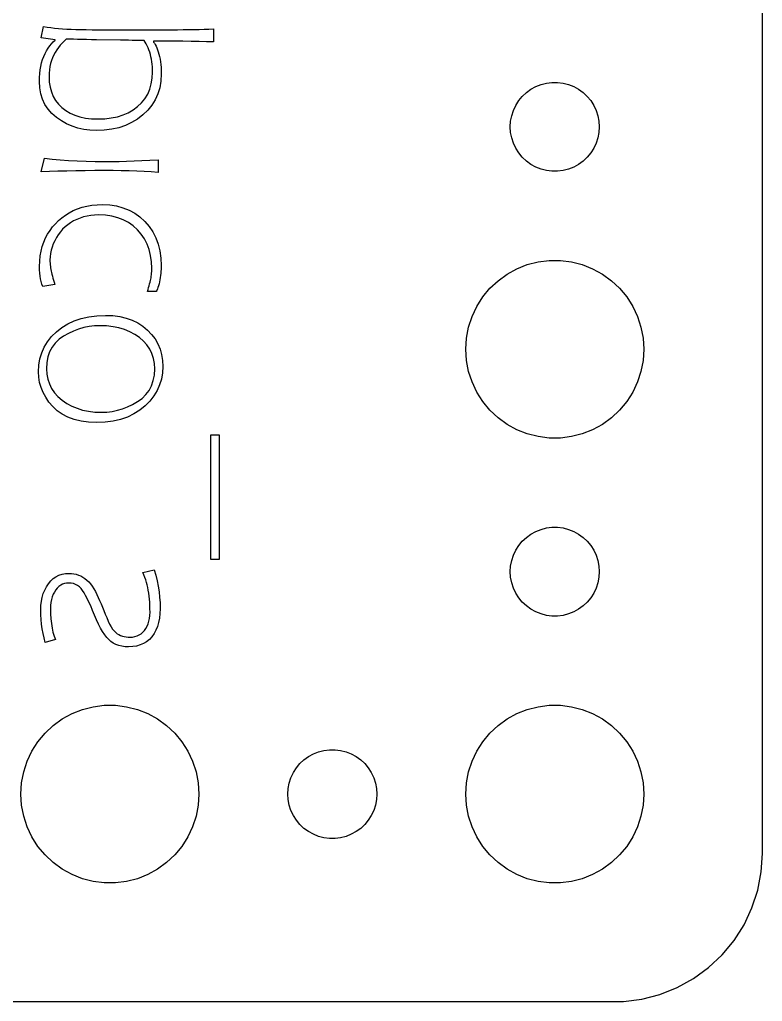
# Model space of a CAD drawing. Header units: metres. Extents: x -22 to 22, y 47 to 205.
# Drawn here: x -3.04 to 22, y 47.01 to 80.11 of the extents above; entities that cross this region are included whole.
import ezdxf

# ---------------------------------------------------------------- set-up
doc = ezdxf.new("R2010")
doc.units = ezdxf.units.M

msp = doc.modelspace()

# ---------------------------------------------------------------- linework, layer by layer
for p, q in [((22, 52), (22, 116)), ((-2.32138, 79.4976), (-2.23593, 79.88)), ((-2.23593, 79.88), (-2.11835, 79.8612)), ((-2.11835, 79.8612), (-1.99577, 79.8445)), ((-1.99577, 79.8445), (-1.86823, 79.8297)), ((-1.86823, 79.8297), (-1.7357, 79.8169)), ((-1.7357, 79.8169), (-1.59819, 79.8061)), ((-1.59819, 79.8061), (-1.45569, 79.7973)), ((-1.45569, 79.7973), (-1.30821, 79.7905)), ((-1.30821, 79.7905), (-1.15154, 79.7851)), ((-1.15154, 79.7851), (-0.981415, 79.7805)), ((-0.981415, 79.7805), (-0.797821, 79.7768)), ((2.66011, 79.7782), (2.83847, 79.7815)), ((2.83847, 79.7815), (3.01051, 79.7855)), ((3.01051, 79.7855), (3.17624, 79.7904)), ((3.17624, 79.7904), (3.33566, 79.7962)), ((3.33566, 79.7962), (3.48877, 79.8027)), ((3.48877, 79.8027), (3.48877, 79.3633)), ((-1.84534, 79.4365), (-2.32138, 79.4976)), ((-1.47099, 79.4528), (-1.54337, 79.3892)), ((-1.35251, 79.4524), (-1.47099, 79.4528)), ((-1.2249, 79.4511), (-1.35251, 79.4524)), ((-1.08813, 79.4491), (-1.2249, 79.4511)), ((-0.797821, 79.7768), (-0.600784, 79.7739)), ((-0.600784, 79.7739), (-0.390289, 79.7718)), ((-0.390289, 79.7718), (-0.166336, 79.7706)), ((-0.166336, 79.7706), (0.071045, 79.7701)), ((0.071045, 79.7701), (0.82782, 79.7701)), ((0.82782, 79.7701), (1.04787, 79.7702)), ((1.04787, 79.7702), (1.26393, 79.7705)), ((1.26393, 79.7705), (1.476, 79.7709)), ((1.476, 79.7709), (1.68408, 79.7715)), ((1.68408, 79.7715), (1.8882, 79.7722)), ((1.8882, 79.7722), (2.08832, 79.7731)), ((2.08832, 79.7731), (2.28445, 79.7742)), ((2.28445, 79.7742), (2.47543, 79.7758)), ((2.47543, 79.7758), (2.66011, 79.7782)), ((-2.13512, 79.0636), (-2.0838, 79.1492)), ((-2.0838, 79.1492), (-2.02916, 79.2277)), ((-2.02916, 79.2277), (-1.97121, 79.299)), ((-1.97121, 79.299), (-1.90993, 79.3632)), ((-1.90993, 79.3632), (-1.84534, 79.4202)), ((-1.84534, 79.4202), (-1.84534, 79.4365)), ((-1.73604, 79.1738), (-1.79211, 79.0939)), ((-1.67589, 79.2497), (-1.73604, 79.1738)), ((-1.61166, 79.3214), (-1.67589, 79.2497)), ((-1.54337, 79.3892), (-1.61166, 79.3214)), ((-0.942245, 79.4462), (-1.08813, 79.4491)), ((-0.787216, 79.4424), (-0.942245, 79.4462)), ((-0.623047, 79.4379), (-0.787216, 79.4424)), ((-0.449738, 79.4325), (-0.623047, 79.4379)), ((0.355865, 79.4202), (-0.449738, 79.4325)), ((0.495682, 79.4181), (0.355865, 79.4202)), ((0.626877, 79.4163), (0.495682, 79.4181)), ((0.749435, 79.4148), (0.626877, 79.4163)), ((0.863358, 79.4136), (0.749435, 79.4148)), ((0.968643, 79.4128), (0.863358, 79.4136)), ((1.06531, 79.4123), (0.968643, 79.4128)), ((1.15332, 79.4121), (1.06531, 79.4123)), ((1.19153, 79.3557), (1.15332, 79.4121)), ((1.22708, 79.2957), (1.19153, 79.3557)), ((1.25996, 79.2321), (1.22708, 79.2957)), ((1.29019, 79.165), (1.25996, 79.2321)), ((1.31776, 79.0943), (1.29019, 79.165)), ((1.81975, 79.3872), (1.47067, 79.3877)), ((1.47067, 79.3877), (1.47067, 79.3551)), ((1.47067, 79.3551), (1.50031, 79.3171)), ((1.50031, 79.3171), (1.52879, 79.2726)), ((1.52879, 79.2726), (1.55611, 79.2217)), ((1.55611, 79.2217), (1.58226, 79.1645)), ((1.58226, 79.1645), (1.60724, 79.1008)), ((2.14857, 79.3857), (1.81975, 79.3872)), ((2.45712, 79.3832), (2.14857, 79.3857)), ((2.74542, 79.3797), (2.45712, 79.3832)), ((3.01347, 79.3752), (2.74542, 79.3797)), ((3.26125, 79.3698), (3.01347, 79.3752)), ((3.48877, 79.3633), (3.26125, 79.3698)), ((-2.26772, 78.7651), (-2.22778, 78.871)), ((-2.22778, 78.871), (-2.18311, 78.9709)), ((-2.18311, 78.9709), (-2.13512, 79.0636)), ((-1.93472, 78.8298), (-1.97081, 78.7339)), ((-1.89207, 78.9219), (-1.93472, 78.8298)), ((-1.84413, 79.0099), (-1.89207, 78.9219)), ((-1.79211, 79.0939), (-1.84413, 79.0099)), ((1.34268, 79.02), (1.31776, 79.0943)), ((1.36494, 78.9421), (1.34268, 79.02)), ((1.38437, 78.8617), (1.36494, 78.9421)), ((1.4008, 78.7797), (1.38437, 78.8617)), ((1.60724, 79.1008), (1.63107, 79.0308)), ((1.63107, 79.0308), (1.65373, 78.9544)), ((1.65373, 78.9544), (1.67424, 78.8724)), ((1.67424, 78.8724), (1.6916, 78.7857)), ((-2.35066, 78.4186), (-2.32916, 78.5389)), ((-2.32916, 78.5389), (-2.30151, 78.6544)), ((-2.30151, 78.6544), (-2.26772, 78.7651)), ((-2.0233, 78.5302), (-2.03969, 78.4226)), ((-2.00034, 78.634), (-2.0233, 78.5302)), ((-1.97081, 78.7339), (-2.00034, 78.634)), ((1.41425, 78.6962), (1.4008, 78.7797)), ((1.4247, 78.611), (1.41425, 78.6962)), ((1.43217, 78.5243), (1.4247, 78.611)), ((1.43666, 78.436), (1.43217, 78.5243)), ((1.6916, 78.7857), (1.70581, 78.6942)), ((1.70581, 78.6942), (1.71686, 78.598)), ((1.71686, 78.598), (1.72475, 78.4971)), ((1.72475, 78.4971), (1.72949, 78.3914)), ((-2.37831, 78.0287), (-2.37524, 78.1635)), ((-2.37524, 78.1635), (-2.36603, 78.2934)), ((-2.36603, 78.2934), (-2.35066, 78.4186)), ((-2.04953, 78.311), (-2.05281, 78.1956)), ((-2.05281, 78.1956), (-2.04398, 78.0107)), ((-2.03969, 78.4226), (-2.04953, 78.311)), ((1.39713, 77.9454), (1.42789, 78.139)), ((1.42789, 78.139), (1.43814, 78.3461)), ((1.43814, 78.3461), (1.43666, 78.436)), ((1.73106, 78.281), (1.71844, 78.0436)), ((1.72949, 78.3914), (1.73106, 78.281)), ((-2.36656, 77.8146), (-2.37831, 78.0287)), ((-2.33131, 77.614), (-2.36656, 77.8146)), ((-2.04398, 78.0107), (-2.01744, 77.8375)), ((-2.01744, 77.8375), (-1.97322, 77.6759)), ((1.34586, 77.7653), (1.39713, 77.9454)), ((1.68059, 77.8195), (1.61748, 77.6088)), ((1.71844, 78.0436), (1.68059, 77.8195)), ((14.1963, 77.7665), (14.3613, 77.8573)), ((14.3613, 77.8573), (14.5365, 77.9266)), ((14.5365, 77.9266), (14.7189, 77.9734)), ((14.7189, 77.9734), (14.9058, 77.9971)), ((14.9058, 77.9971), (15.0942, 77.9971)), ((15.0942, 77.9971), (15.2811, 77.9734)), ((15.2811, 77.9734), (15.4635, 77.9266)), ((15.4635, 77.9266), (15.6387, 77.8573)), ((15.6387, 77.8573), (15.8037, 77.7665)), ((-2.27257, 77.427), (-2.33131, 77.614)), ((-1.97322, 77.6759), (-1.91133, 77.5259)), ((-1.91133, 77.5259), (-1.83174, 77.3876)), ((1.18176, 77.4458), (1.27406, 77.5988)), ((1.27406, 77.5988), (1.34586, 77.7653)), ((1.61748, 77.6088), (1.52913, 77.4115)), ((13.7865, 77.3817), (13.9065, 77.5268)), ((13.9065, 77.5268), (14.0439, 77.6558)), ((14.0439, 77.6558), (14.1963, 77.7665)), ((15.8037, 77.7665), (15.9561, 77.6558)), ((15.9561, 77.6558), (16.0934, 77.5268)), ((16.0934, 77.5268), (16.2135, 77.3817)), ((-2.19031, 77.2535), (-2.27257, 77.427)), ((-2.08456, 77.0936), (-2.19031, 77.2535)), ((-1.83174, 77.3876), (-1.73447, 77.2609)), ((-1.73447, 77.2609), (-1.61949, 77.1458)), ((-1.61949, 77.1458), (-1.48859, 77.0443)), ((0.785233, 77.0698), (0.935654, 77.1804)), ((0.935654, 77.1804), (1.06897, 77.3063)), ((1.06897, 77.3063), (1.18176, 77.4458)), ((1.41554, 77.2275), (1.27672, 77.0569)), ((1.52913, 77.4115), (1.41554, 77.2275)), ((13.6053, 77.0522), (13.6855, 77.2226)), ((13.6855, 77.2226), (13.7865, 77.3817)), ((16.2135, 77.3817), (16.3145, 77.2226)), ((16.3145, 77.2226), (16.3947, 77.0522)), ((-1.95531, 76.9471), (-2.08456, 77.0936)), ((-1.80255, 76.8142), (-1.95531, 76.9471)), ((-1.63405, 76.6971), (-1.80255, 76.8142)), ((-1.48859, 77.0443), (-1.34349, 76.9585)), ((-1.34349, 76.9585), (-1.18419, 76.8882)), ((-1.18419, 76.8882), (-1.01068, 76.8336)), ((-1.01068, 76.8336), (-0.822983, 76.7946)), ((0.046539, 76.7974), (0.25177, 76.84)), ((0.25177, 76.84), (0.443283, 76.8996)), ((0.443283, 76.8996), (0.621109, 76.9762)), ((0.621109, 76.9762), (0.785233, 77.0698)), ((1.11264, 76.8997), (0.929214, 76.7599)), ((1.27672, 77.0569), (1.11264, 76.8997)), ((13.5118, 76.688), (13.5471, 76.873)), ((13.5471, 76.873), (13.6053, 77.0522)), ((16.3947, 77.0522), (16.4529, 76.873)), ((16.4529, 76.873), (16.4882, 76.688)), ((-1.45747, 76.598), (-1.63405, 76.6971)), ((-1.27286, 76.5169), (-1.45747, 76.598)), ((-1.08017, 76.4539), (-1.27286, 76.5169)), ((-0.822983, 76.7946), (-0.621078, 76.7712)), ((-0.621078, 76.7712), (-0.404984, 76.7634)), ((-0.404984, 76.7634), (-0.172363, 76.7719)), ((-0.172363, 76.7719), (0.046539, 76.7974)), ((0.522003, 76.5448), (0.298218, 76.4695)), ((0.73233, 76.6416), (0.522003, 76.5448)), ((0.929214, 76.7599), (0.73233, 76.6416)), ((13.5, 76.5), (13.5118, 76.688)), ((13.5118, 76.312), (13.5, 76.5)), ((16.4882, 76.688), (16.5, 76.5)), ((16.5, 76.5), (16.4882, 76.312)), ((-0.87944, 76.4088), (-1.08017, 76.4539)), ((-0.670654, 76.3818), (-0.87944, 76.4088)), ((-0.453812, 76.3728), (-0.670654, 76.3818)), ((-0.189682, 76.3835), (-0.453812, 76.3728)), ((0.060989, 76.4158), (-0.189682, 76.3835)), ((0.298218, 76.4695), (0.060989, 76.4158)), ((13.5471, 76.127), (13.5118, 76.312)), ((16.4882, 76.312), (16.4529, 76.127)), ((13.6053, 75.9478), (13.5471, 76.127)), ((13.6855, 75.7774), (13.6053, 75.9478)), ((16.3947, 75.9478), (16.3145, 75.7774)), ((16.4529, 76.127), (16.3947, 75.9478)), ((13.7865, 75.6183), (13.6855, 75.7774)), ((13.9065, 75.4732), (13.7865, 75.6183)), ((16.2135, 75.6183), (16.0934, 75.4732)), ((16.3145, 75.7774), (16.2135, 75.6183)), ((-2.31322, 74.9789), (-2.20335, 75.4386)), ((-2.20335, 75.4386), (-1.94463, 75.4095)), ((-1.94463, 75.4095), (-1.67525, 75.3848)), ((-1.67525, 75.3848), (-1.39526, 75.3646)), ((-1.39526, 75.3646), (-1.10464, 75.349)), ((-1.10464, 75.349), (-0.803391, 75.3377)), ((-0.803391, 75.3377), (-0.491501, 75.331)), ((-0.491501, 75.331), (-0.168991, 75.3288)), ((-0.168991, 75.3288), (0.066971, 75.33)), ((0.066971, 75.33), (0.309921, 75.3338)), ((0.309921, 75.3338), (0.55986, 75.34)), ((0.55986, 75.34), (0.816772, 75.3487)), ((0.816772, 75.3487), (1.08066, 75.3599)), ((1.08066, 75.3599), (1.35153, 75.3736)), ((1.35153, 75.3736), (1.62936, 75.3898)), ((1.62936, 75.3898), (1.62936, 74.9626)), ((14.0439, 75.3442), (13.9065, 75.4732)), ((14.1963, 75.2335), (14.0439, 75.3442)), ((14.3613, 75.1428), (14.1963, 75.2335)), ((15.8037, 75.2335), (15.6387, 75.1428)), ((15.9561, 75.3442), (15.8037, 75.2335)), ((16.0934, 75.4732), (15.9561, 75.3442)), ((-2.03729, 74.9907), (-2.31322, 74.9789)), ((-1.75124, 75.0008), (-2.03729, 74.9907)), ((-1.45505, 75.009), (-1.75124, 75.0008)), ((-1.14874, 75.0154), (-1.45505, 75.009)), ((-0.832291, 75.02), (-1.14874, 75.0154)), ((-0.505707, 75.0227), (-0.832291, 75.02)), ((-0.168991, 75.0236), (-0.505707, 75.0227)), ((0.110809, 75.0224), (-0.168991, 75.0236)), ((0.382996, 75.0186), (0.110809, 75.0224)), ((0.647552, 75.0124), (0.382996, 75.0186)), ((0.904465, 75.0037), (0.647552, 75.0124)), ((1.15373, 74.9925), (0.904465, 75.0037)), ((1.39537, 74.9788), (1.15373, 74.9925)), ((1.62936, 74.9626), (1.39537, 74.9788)), ((14.5365, 75.0734), (14.3613, 75.1428)), ((14.7189, 75.0266), (14.5365, 75.0734)), ((14.9058, 75.003), (14.7189, 75.0266)), ((15.0942, 75.003), (14.9058, 75.003)), ((15.2811, 75.0266), (15.0942, 75.003)), ((15.4635, 75.0734), (15.2811, 75.0266)), ((15.6387, 75.1428), (15.4635, 75.0734)), ((-0.937836, 73.7873), (-0.77742, 73.8266)), ((-0.77742, 73.8266), (-0.608688, 73.8546)), ((-0.608688, 73.8546), (-0.431671, 73.8714)), ((-0.431671, 73.8714), (-0.246338, 73.877)), ((-0.246338, 73.877), (-0.004044, 73.8654)), ((-0.004044, 73.8654), (0.225296, 73.8307)), ((0.225296, 73.8307), (0.441696, 73.7727)), ((-1.61658, 73.4315), (-1.4968, 73.5204)), ((-1.4968, 73.5204), (-1.36929, 73.6024)), ((-1.36929, 73.6024), (-1.23378, 73.6752)), ((-1.23378, 73.6752), (-1.08997, 73.7369)), ((-1.08997, 73.7369), (-0.937836, 73.7873)), ((-0.645447, 73.5106), (-0.770782, 73.4901)), ((-0.515366, 73.523), (-0.645447, 73.5106)), ((-0.380554, 73.5271), (-0.515366, 73.523)), ((-0.15155, 73.5169), (-0.380554, 73.5271)), ((0.063507, 73.4864), (-0.15155, 73.5169)), ((0.441696, 73.7727), (0.645142, 73.6917)), ((0.645142, 73.6917), (0.835632, 73.5874)), ((0.835632, 73.5874), (1.01317, 73.46)), ((-1.92958, 73.1228), (-1.83296, 73.2327)), ((-1.83296, 73.2327), (-1.72864, 73.3356)), ((-1.72864, 73.3356), (-1.61658, 73.4315)), ((-1.42081, 73.1974), (-1.5097, 73.1235)), ((-1.32584, 73.2648), (-1.42081, 73.1974)), ((-1.22482, 73.3257), (-1.32584, 73.2648)), ((-1.11841, 73.3791), (-1.22482, 73.3257)), ((-1.00726, 73.4243), (-1.11841, 73.3791)), ((-0.891388, 73.4613), (-1.00726, 73.4243)), ((-0.770782, 73.4901), (-0.891388, 73.4613)), ((0.264618, 73.4355), (0.063507, 73.4864)), ((0.451782, 73.3643), (0.264618, 73.4355)), ((0.625, 73.2728), (0.451782, 73.3643)), ((0.784271, 73.1609), (0.625, 73.2728)), ((0.929581, 73.0287), (0.784271, 73.1609)), ((1.01317, 73.46), (1.17775, 73.3094)), ((1.17775, 73.3094), (1.32454, 73.14)), ((-2.1714, 72.7509), (-2.09962, 72.8822)), ((-2.09962, 72.8822), (-2.01846, 73.006)), ((-2.01846, 73.006), (-1.92958, 73.1228)), ((-1.74002, 72.8623), (-1.80466, 72.7621)), ((-1.66931, 72.9559), (-1.74002, 72.8623)), ((-1.59253, 73.043), (-1.66931, 72.9559)), ((-1.5097, 73.1235), (-1.59253, 73.043)), ((1.05803, 72.8801), (0.929581, 73.0287)), ((1.16672, 72.7191), (1.05803, 72.8801)), ((1.32454, 73.14), (1.44876, 72.956)), ((1.44876, 72.956), (1.55038, 72.7575)), ((-2.28186, 72.4641), (-2.23216, 72.6115)), ((-2.23216, 72.6115), (-2.1714, 72.7509)), ((-1.91028, 72.5529), (-1.94989, 72.4465)), ((-1.86186, 72.6581), (-1.91028, 72.5529)), ((-1.80466, 72.7621), (-1.86186, 72.6581)), ((1.25565, 72.5458), (1.16672, 72.7191)), ((1.3248, 72.36), (1.25565, 72.5458)), ((1.55038, 72.7575), (1.62944, 72.5445)), ((1.62944, 72.5445), (1.6859, 72.3169)), ((-2.34813, 72.145), (-2.32051, 72.3086)), ((-2.32051, 72.3086), (-2.28186, 72.4641)), ((-2.0027, 72.2303), (-2.0159, 72.1205)), ((-1.9807, 72.339), (-2.0027, 72.2303)), ((-1.94989, 72.4465), (-1.9807, 72.339)), ((1.37421, 72.162), (1.3248, 72.36)), ((1.6859, 72.3169), (1.71977, 72.0748)), ((-2.37022, 71.7938), (-2.3647, 71.9734)), ((-2.3647, 71.9734), (-2.34813, 72.145)), ((-2.0159, 72.1205), (-2.02029, 72.0094)), ((-2.02029, 72.0094), (-2.01947, 71.955)), ((-2.01947, 71.955), (-2.01698, 71.901)), ((-2.01698, 71.901), (-2.01283, 71.8474)), ((-2.01283, 71.8474), (-2.00702, 71.7942)), ((1.40385, 71.9515), (1.37421, 72.162)), ((1.41373, 71.7287), (1.40385, 71.9515)), ((1.71977, 72.0748), (1.73106, 71.8182)), ((13.7227, 71.7145), (14.0729, 71.8532)), ((14.0729, 71.8532), (14.4379, 71.9469)), ((14.4379, 71.9469), (14.8116, 71.9941)), ((14.8116, 71.9941), (15.1884, 71.9941)), ((15.1884, 71.9941), (15.5621, 71.9469)), ((15.5621, 71.9469), (15.927, 71.8532)), ((15.927, 71.8532), (16.2773, 71.7145)), ((-2.36798, 71.6774), (-2.37022, 71.7938)), ((-2.36125, 71.5676), (-2.36798, 71.6774)), ((-2.35004, 71.4645), (-2.36125, 71.5676)), ((-2.00702, 71.7942), (-1.99954, 71.7414)), ((-1.99954, 71.7414), (-1.99042, 71.6891)), ((-1.99042, 71.6891), (-1.97961, 71.6371)), ((-1.97961, 71.6371), (-1.96709, 71.5836)), ((-1.96709, 71.5836), (-1.95271, 71.5265)), ((-1.95271, 71.5265), (-1.93652, 71.4659)), ((1.39609, 71.4621), (1.40244, 71.5135)), ((1.40244, 71.5135), (1.40738, 71.5658)), ((1.40738, 71.5658), (1.4109, 71.6191)), ((1.4109, 71.6191), (1.41302, 71.6734)), ((1.41302, 71.6734), (1.41373, 71.7287)), ((1.71645, 71.5598), (1.70824, 71.49)), ((1.72284, 71.6275), (1.71645, 71.5598)), ((1.72742, 71.6931), (1.72284, 71.6275)), ((1.73015, 71.7567), (1.72742, 71.6931)), ((1.73106, 71.8182), (1.73015, 71.7567)), ((13.0877, 71.3116), (13.3925, 71.533)), ((13.3925, 71.533), (13.7227, 71.7145)), ((16.2773, 71.7145), (16.6075, 71.533)), ((16.6075, 71.533), (16.9123, 71.3116)), ((-2.33435, 71.368), (-2.35004, 71.4645)), ((-2.31416, 71.2781), (-2.33435, 71.368)), ((-2.28951, 71.1949), (-2.31416, 71.2781)), ((-2.26036, 71.1184), (-2.28951, 71.1949)), ((-1.8535, 71.1875), (-2.26036, 71.1184)), ((-1.93652, 71.4659), (-1.9185, 71.4016)), ((-1.9185, 71.4016), (-1.89867, 71.3338)), ((-1.89867, 71.3338), (-1.877, 71.2625)), ((-1.877, 71.2625), (-1.8535, 71.1875)), ((1.32434, 71.142), (1.34091, 71.2018)), ((1.34091, 71.2018), (1.35558, 71.2585)), ((1.35558, 71.2585), (1.36832, 71.3121)), ((1.36832, 71.3121), (1.37917, 71.3625)), ((1.37917, 71.3625), (1.38834, 71.4118)), ((1.38834, 71.4118), (1.39609, 71.4621)), ((1.65741, 71.2044), (1.64047, 71.142)), ((1.67268, 71.2718), (1.65741, 71.2044)), ((1.68631, 71.3442), (1.67268, 71.2718)), ((1.69818, 71.4181), (1.68631, 71.3442)), ((1.70824, 71.49), (1.69818, 71.4181)), ((12.8131, 71.0536), (13.0877, 71.3116)), ((16.9123, 71.3116), (17.1869, 71.0536)), ((1.26318, 70.9434), (1.28548, 71.0128)), ((1.55611, 70.9434), (1.26318, 70.9434)), ((1.28548, 71.0128), (1.30586, 71.0789)), ((1.30586, 71.0789), (1.32434, 71.142)), ((1.57968, 70.9855), (1.55611, 70.9434)), ((1.60161, 71.0326), (1.57968, 70.9855)), ((1.62187, 71.0848), (1.60161, 71.0326)), ((1.64047, 71.142), (1.62187, 71.0848)), ((12.5729, 70.7634), (12.8131, 71.0536)), ((17.1869, 71.0536), (17.427, 70.7634)), ((12.3711, 70.4453), (12.5729, 70.7634)), ((17.427, 70.7634), (17.6289, 70.4453)), ((12.2107, 70.1044), (12.3711, 70.4453)), ((17.6289, 70.4453), (17.7893, 70.1044)), ((-1.62248, 69.7352), (-1.42236, 69.8595)), ((-1.42236, 69.8595), (-1.20432, 69.9611)), ((-1.20432, 69.9611), (-0.968323, 70.0401)), ((-0.968323, 70.0401), (-0.714401, 70.0966)), ((-0.714401, 70.0966), (-0.442535, 70.1305)), ((-0.442535, 70.1305), (-0.15274, 70.1418)), ((-0.15274, 70.1418), (0.097473, 70.1317)), ((0.097473, 70.1317), (0.332001, 70.1014)), ((0.332001, 70.1014), (0.550842, 70.051)), ((0.550842, 70.051), (0.753998, 69.9803)), ((0.753998, 69.9803), (0.941452, 69.8895)), ((0.941452, 69.8895), (1.11322, 69.7786)), ((12.0942, 69.7461), (12.2107, 70.1044)), ((17.7893, 70.1044), (17.9057, 69.7461)), ((-1.9655, 69.4253), (-1.80466, 69.5884)), ((-1.80466, 69.5884), (-1.62248, 69.7352)), ((-1.39647, 69.5347), (-1.5625, 69.4419)), ((-1.22739, 69.6133), (-1.39647, 69.5347)), ((-1.05521, 69.6776), (-1.22739, 69.6133)), ((-0.879974, 69.7276), (-1.05521, 69.6776)), ((-0.701645, 69.7633), (-0.879974, 69.7276)), ((-0.520264, 69.7847), (-0.701645, 69.7633)), ((-0.3358, 69.7918), (-0.520264, 69.7847)), ((-0.10936, 69.7837), (-0.3358, 69.7918)), ((0.104919, 69.7593), (-0.10936, 69.7837)), ((0.307114, 69.7186), (0.104919, 69.7593)), ((0.497177, 69.6617), (0.307114, 69.7186)), ((0.67511, 69.5884), (0.497177, 69.6617)), ((0.840927, 69.4989), (0.67511, 69.5884)), ((1.11322, 69.7786), (1.2693, 69.6474)), ((1.2693, 69.6474), (1.40694, 69.5012)), ((12.0237, 69.376), (12.0942, 69.7461)), ((17.9057, 69.7461), (17.9763, 69.376)), ((-2.21294, 69.0685), (-2.10159, 69.252)), ((-2.10159, 69.252), (-1.9655, 69.4253)), ((-1.8445, 69.2094), (-1.95026, 69.0688)), ((-1.71526, 69.3338), (-1.8445, 69.2094)), ((-1.5625, 69.4419), (-1.71526, 69.3338)), ((0.994629, 69.3931), (0.840927, 69.4989)), ((1.13171, 69.2739), (0.994629, 69.3931)), ((1.24771, 69.144), (1.13171, 69.2739)), ((1.40694, 69.5012), (1.52339, 69.3451)), ((1.52339, 69.3451), (1.61868, 69.1792)), ((12, 69), (12.0237, 69.376)), ((17.9763, 69.376), (18, 69)), ((-2.3614, 68.6713), (-2.29955, 68.875)), ((-2.29955, 68.875), (-2.21294, 69.0685)), ((-2.0325, 68.9118), (-2.09126, 68.7386)), ((-1.95026, 69.0688), (-2.0325, 68.9118)), ((1.34262, 69.0035), (1.24771, 69.144)), ((1.41644, 68.8524), (1.34262, 69.0035)), ((1.61868, 69.1792), (1.69278, 69.0034)), ((1.69278, 69.0034), (1.74571, 68.8176)), ((12.0237, 68.624), (12, 69)), ((18, 69), (17.9763, 68.624)), ((-2.39853, 68.4575), (-2.3614, 68.6713)), ((-2.12651, 68.5491), (-2.13826, 68.3434)), ((-2.09126, 68.7386), (-2.12651, 68.5491)), ((1.46916, 68.6906), (1.41644, 68.8524)), ((1.50081, 68.5182), (1.46916, 68.6906)), ((1.74571, 68.8176), (1.77748, 68.622)), ((1.77748, 68.622), (1.78807, 68.4166)), ((12.0942, 68.2539), (12.0237, 68.624)), ((17.9763, 68.624), (17.9057, 68.2539)), ((-2.4109, 68.2335), (-2.39853, 68.4575)), ((-2.40097, 68.0542), (-2.4109, 68.2335)), ((-2.13826, 68.3434), (-2.12746, 68.1613)), ((1.49956, 68.1304), (1.51135, 68.3352)), ((1.51135, 68.3352), (1.50081, 68.5182)), ((1.77577, 68.2001), (1.73891, 67.9926)), ((1.78807, 68.4166), (1.77577, 68.2001)), ((12.2107, 67.8956), (12.0942, 68.2539)), ((17.9057, 68.2539), (17.7893, 67.8956)), ((-2.3712, 67.8791), (-2.40097, 68.0542)), ((-2.32159, 67.7081), (-2.3712, 67.8791)), ((-2.12746, 68.1613), (-2.09508, 67.9893)), ((-2.09508, 67.9893), (-2.04111, 67.8275)), ((1.40523, 67.768), (1.46419, 67.9413)), ((1.46419, 67.9413), (1.49956, 68.1304)), ((1.73891, 67.9926), (1.67746, 67.7939)), ((12.3711, 67.5547), (12.2107, 67.8956)), ((17.7893, 67.8956), (17.6289, 67.5547)), ((-2.25212, 67.5413), (-2.32159, 67.7081)), ((-2.16281, 67.3787), (-2.25212, 67.5413)), ((-2.04111, 67.8275), (-1.96553, 67.6758)), ((-1.96553, 67.6758), (-1.86838, 67.5342)), ((-1.86838, 67.5342), (-1.74963, 67.4027)), ((1.21658, 67.4687), (1.32269, 67.6105)), ((1.32269, 67.6105), (1.40523, 67.768)), ((1.59145, 67.6042), (1.48085, 67.4233)), ((1.67746, 67.7939), (1.59145, 67.6042)), ((12.5729, 67.2366), (12.3711, 67.5547)), ((17.6289, 67.5547), (17.427, 67.2366)), ((-2.05367, 67.2202), (-2.16281, 67.3787)), ((-1.92465, 67.0658), (-2.05367, 67.2202)), ((-1.74963, 67.4027), (-1.6093, 67.2814)), ((-1.6093, 67.2814), (-1.45279, 67.1735)), ((0.767212, 67.1376), (0.933609, 67.2326)), ((0.933609, 67.2326), (1.08688, 67.3428)), ((1.08688, 67.3428), (1.21658, 67.4687)), ((1.34566, 67.2513), (1.18591, 67.0882)), ((1.48085, 67.4233), (1.34566, 67.2513)), ((12.8131, 66.9464), (12.5729, 67.2366)), ((17.427, 67.2366), (17.1869, 66.9464)), ((-1.77541, 66.9244), (-1.92465, 67.0658)), ((-1.60548, 66.8047), (-1.77541, 66.9244)), ((-1.45279, 67.1735), (-1.28548, 67.0821)), ((-1.28548, 67.0821), (-1.10738, 67.0074)), ((-1.10738, 67.0074), (-0.918472, 66.9492)), ((-0.918472, 66.9492), (-0.718781, 66.9077)), ((-0.718781, 66.9077), (-0.508301, 66.8828)), ((-0.508301, 66.8828), (-0.287018, 66.8745)), ((-0.287018, 66.8745), (-0.10466, 66.8818)), ((-0.10466, 66.8818), (0.075012, 66.9037)), ((0.075012, 66.9037), (0.25206, 66.9403)), ((0.25206, 66.9403), (0.426437, 66.9914)), ((0.426437, 66.9914), (0.598145, 67.0572)), ((0.598145, 67.0572), (0.767212, 67.1376)), ((1.00513, 66.9408), (0.806915, 66.8161)), ((1.18591, 67.0882), (1.00513, 66.9408)), ((13.0877, 66.6885), (12.8131, 66.9464)), ((17.1869, 66.9464), (16.9123, 66.6885)), ((-1.41487, 66.7068), (-1.60548, 66.8047)), ((-1.20358, 66.6307), (-1.41487, 66.7068)), ((-0.971619, 66.5763), (-1.20358, 66.6307)), ((-0.718979, 66.5436), (-0.971619, 66.5763)), ((-0.445663, 66.5328), (-0.718979, 66.5436)), ((-0.160278, 66.5441), (-0.445663, 66.5328)), ((0.107666, 66.5781), (-0.160278, 66.5441)), ((0.358185, 66.6348), (0.107666, 66.5781)), ((0.591263, 66.7141), (0.358185, 66.6348)), ((0.806915, 66.8161), (0.591263, 66.7141)), ((13.3925, 66.467), (13.0877, 66.6885)), ((16.9123, 66.6885), (16.6075, 66.467)), ((13.7227, 66.2855), (13.3925, 66.467)), ((14.0729, 66.1468), (13.7227, 66.2855)), ((16.2773, 66.2855), (15.927, 66.1468)), ((16.6075, 66.467), (16.2773, 66.2855)), ((3.40332, 61.9097), (3.40332, 66.1087)), ((3.40332, 66.1087), (3.68005, 66.1087)), ((3.68005, 66.1087), (3.68005, 61.9097)), ((14.4379, 66.0531), (14.0729, 66.1468)), ((14.8116, 66.0059), (14.4379, 66.0531)), ((15.1884, 66.0059), (14.8116, 66.0059)), ((15.5621, 66.0531), (15.1884, 66.0059)), ((15.927, 66.1468), (15.5621, 66.0531)), ((14.3613, 62.8573), (14.5365, 62.9266)), ((14.5365, 62.9266), (14.7189, 62.9734)), ((14.7189, 62.9734), (14.9058, 62.997)), ((14.9058, 62.997), (15.0942, 62.997)), ((15.0942, 62.997), (15.2811, 62.9734)), ((15.2811, 62.9734), (15.4635, 62.9266)), ((15.4635, 62.9266), (15.6387, 62.8573)), ((13.9065, 62.5268), (14.0439, 62.6558)), ((14.0439, 62.6558), (14.1963, 62.7665)), ((14.1963, 62.7665), (14.3613, 62.8573)), ((15.6387, 62.8573), (15.8037, 62.7665)), ((15.8037, 62.7665), (15.9561, 62.6558)), ((15.9561, 62.6558), (16.0934, 62.5268)), ((13.6855, 62.2226), (13.7865, 62.3817)), ((13.7865, 62.3817), (13.9065, 62.5268)), ((16.0934, 62.5268), (16.2135, 62.3817)), ((16.2135, 62.3817), (16.3145, 62.2226)), ((3.68005, 61.9097), (3.40332, 61.9097)), ((13.5471, 61.873), (13.6053, 62.0522)), ((13.6053, 62.0522), (13.6855, 62.2226)), ((16.3145, 62.2226), (16.3947, 62.0522)), ((16.3947, 62.0522), (16.4529, 61.873)), ((13.5, 61.5), (13.5118, 61.688)), ((13.5118, 61.688), (13.5471, 61.873)), ((16.4529, 61.873), (16.4882, 61.688)), ((16.4882, 61.688), (16.5, 61.5)), ((-1.99619, 61.1852), (-1.91174, 61.2638)), ((-1.91174, 61.2638), (-1.81982, 61.328)), ((-1.81982, 61.328), (-1.72043, 61.378)), ((-1.72043, 61.378), (-1.61356, 61.4137)), ((-1.61356, 61.4137), (-1.49922, 61.4352)), ((-1.49922, 61.4352), (-1.3774, 61.4423)), ((-1.3774, 61.4423), (-1.29274, 61.4388)), ((-1.29274, 61.4388), (-1.21083, 61.4282)), ((-1.21083, 61.4282), (-1.13167, 61.4106)), ((-1.13167, 61.4106), (-1.05524, 61.3858)), ((-1.05524, 61.3858), (-0.981537, 61.3541)), ((-0.981537, 61.3541), (-0.910583, 61.3153)), ((-0.910583, 61.3153), (-0.842377, 61.2694)), ((-0.842377, 61.2694), (-0.776901, 61.2161)), ((1.11264, 61.4667), (1.49509, 61.5562)), ((1.14728, 61.3878), (1.11264, 61.4667)), ((1.17908, 61.3068), (1.14728, 61.3878)), ((1.20805, 61.2237), (1.17908, 61.3068)), ((1.49509, 61.5562), (1.54799, 61.3761)), ((1.54799, 61.3761), (1.59274, 61.1939)), ((13.5118, 61.312), (13.5, 61.5)), ((13.5471, 61.127), (13.5118, 61.312)), ((16.4882, 61.312), (16.4529, 61.127)), ((16.5, 61.5), (16.4882, 61.312)), ((-2.19873, 60.8775), (-2.14117, 60.9887)), ((-2.14117, 60.9887), (-2.07315, 61.0924)), ((-2.07315, 61.0924), (-1.99619, 61.1852)), ((-1.77219, 60.9449), (-1.825, 60.8829)), ((-1.71605, 60.9975), (-1.77219, 60.9449)), ((-1.65659, 61.0404), (-1.71605, 60.9975)), ((-1.59381, 61.0738), (-1.65659, 61.0404)), ((-1.52771, 61.0977), (-1.59381, 61.0738)), ((-1.4583, 61.112), (-1.52771, 61.0977)), ((-1.38556, 61.1168), (-1.4583, 61.112)), ((-1.30336, 61.1117), (-1.38556, 61.1168)), ((-1.22647, 61.0966), (-1.30336, 61.1117)), ((-1.15489, 61.0712), (-1.22647, 61.0966)), ((-1.08862, 61.0358), (-1.15489, 61.0712)), ((-1.02766, 60.9902), (-1.08862, 61.0358)), ((-0.972031, 60.9345), (-1.02766, 60.9902)), ((-0.921692, 60.8687), (-0.972031, 60.9345)), ((-0.776901, 61.2161), (-0.714172, 61.1551)), ((-0.714172, 61.1551), (-0.654175, 61.0864)), ((-0.654175, 61.0864), (-0.596924, 61.01)), ((-0.596924, 61.01), (-0.542404, 60.9258)), ((-0.542404, 60.9258), (-0.490616, 60.834)), ((1.23421, 61.1385), (1.20805, 61.2237)), ((1.25755, 61.0513), (1.23421, 61.1385)), ((1.27808, 60.962), (1.25755, 61.0513)), ((1.29576, 60.8706), (1.27808, 60.962)), ((1.59274, 61.1939), (1.62936, 61.0095)), ((1.62936, 61.0095), (1.65785, 60.8229)), ((13.6053, 60.9478), (13.5471, 61.127)), ((13.6855, 60.7774), (13.6053, 60.9478)), ((16.3947, 60.9478), (16.3145, 60.7774)), ((16.4529, 61.127), (16.3947, 60.9478)), ((-2.30861, 60.4991), (-2.28244, 60.6327)), ((-2.28244, 60.6327), (-2.24582, 60.7588)), ((-2.24582, 60.7588), (-2.19873, 60.8775)), ((-1.94557, 60.6521), (-1.97115, 60.5617)), ((-1.91269, 60.7357), (-1.94557, 60.6521)), ((-1.8725, 60.8127), (-1.91269, 60.7357)), ((-1.825, 60.8829), (-1.8725, 60.8127)), ((-0.872589, 60.7908), (-0.921692, 60.8687)), ((-0.820572, 60.6992), (-0.872589, 60.7908)), ((-0.76564, 60.5939), (-0.820572, 60.6992)), ((-0.707809, 60.4747), (-0.76564, 60.5939)), ((-0.490616, 60.834), (-0.441574, 60.7344)), ((-0.441574, 60.7344), (-0.393875, 60.6297)), ((-0.393875, 60.6297), (-0.3461, 60.5224)), ((1.31087, 60.7763), (1.29576, 60.8706)), ((1.32365, 60.6783), (1.31087, 60.7763)), ((1.33412, 60.5766), (1.32365, 60.6783)), ((1.65785, 60.8229), (1.67819, 60.6341)), ((1.67819, 60.6341), (1.6904, 60.4432)), ((13.7865, 60.6183), (13.6855, 60.7774)), ((13.9065, 60.4732), (13.7865, 60.6183)), ((16.2135, 60.6183), (16.0934, 60.4732)), ((16.3145, 60.7774), (16.2135, 60.6183)), ((-2.32954, 60.2095), (-2.32431, 60.358)), ((-2.32431, 60.358), (-2.30861, 60.4991)), ((-2.00038, 60.3607), (-2.00404, 60.2502)), ((-2.00404, 60.2502), (-2.00063, 60.0725)), ((-1.98943, 60.4646), (-2.00038, 60.3607)), ((-1.97115, 60.5617), (-1.98943, 60.4646)), ((-0.647079, 60.3418), (-0.707809, 60.4747)), ((-0.583435, 60.195), (-0.647079, 60.3418)), ((-0.3461, 60.5224), (-0.298233, 60.4128)), ((-0.298233, 60.4128), (-0.25029, 60.3006)), ((-0.25029, 60.3006), (-0.202255, 60.1859)), ((1.34225, 60.4711), (1.33412, 60.5766)), ((1.34805, 60.3618), (1.34225, 60.4711)), ((1.35155, 60.2489), (1.34805, 60.3618)), ((1.69447, 60.2502), (1.68878, 60.0834)), ((1.6904, 60.4432), (1.69447, 60.2502)), ((14.0439, 60.3442), (13.9065, 60.4732)), ((14.1963, 60.2335), (14.0439, 60.3442)), ((15.9561, 60.3442), (15.8037, 60.2335)), ((16.0934, 60.4732), (15.9561, 60.3442)), ((-2.32646, 60.0447), (-2.32954, 60.2095)), ((-2.31725, 59.8827), (-2.32646, 60.0447)), ((-2.00063, 60.0725), (-1.99042, 59.9044)), ((-0.516876, 60.0345), (-0.583435, 60.195)), ((-0.448837, 59.8741), (-0.516876, 60.0345)), ((-0.202255, 60.1859), (-0.154129, 60.0687)), ((-0.154129, 60.0687), (-0.105942, 59.9491)), ((-0.105942, 59.9491), (-0.057327, 59.8344)), ((1.31833, 59.8276), (1.33743, 59.9224)), ((1.33743, 59.9224), (1.34889, 60.0239)), ((1.34889, 60.0239), (1.35271, 60.1322)), ((1.35271, 60.1322), (1.35155, 60.2489)), ((1.67172, 59.9273), (1.64328, 59.7819)), ((1.68878, 60.0834), (1.67172, 59.9273)), ((14.3613, 60.1428), (14.1963, 60.2335)), ((14.5365, 60.0734), (14.3613, 60.1428)), ((14.7189, 60.0266), (14.5365, 60.0734)), ((14.9058, 60.003), (14.7189, 60.0266)), ((15.0942, 60.003), (14.9058, 60.003)), ((15.2811, 60.0266), (15.0942, 60.003)), ((15.4635, 60.0734), (15.2811, 60.0266)), ((15.6387, 60.1428), (15.4635, 60.0734)), ((15.8037, 60.2335), (15.6387, 60.1428)), ((-2.30188, 59.7235), (-2.31725, 59.8827)), ((-2.28038, 59.5671), (-2.30188, 59.7235)), ((-1.99042, 59.9044), (-1.97339, 59.746)), ((-1.97339, 59.746), (-1.94955, 59.5972)), ((-1.94955, 59.5972), (-1.9189, 59.458)), ((-0.380707, 59.7278), (-0.448837, 59.8741)), ((-0.312485, 59.5955), (-0.380707, 59.7278)), ((-0.244186, 59.4772), (-0.312485, 59.5955)), ((-0.057327, 59.8344), (-0.007965, 59.7322)), ((-0.007965, 59.7322), (0.042145, 59.6424)), ((0.042145, 59.6424), (0.093002, 59.5651)), ((1.21521, 59.5836), (1.25723, 59.6582)), ((1.25723, 59.6582), (1.2916, 59.7396)), ((1.2916, 59.7396), (1.31833, 59.8276)), ((1.60347, 59.647), (1.55228, 59.5228)), ((1.64328, 59.7819), (1.60347, 59.647)), ((-2.25273, 59.4136), (-2.28038, 59.5671)), ((-2.21893, 59.2629), (-2.25273, 59.4136)), ((-2.179, 59.115), (-2.21893, 59.2629)), ((-1.9189, 59.458), (-1.88144, 59.3285)), ((-1.88144, 59.3285), (-1.83717, 59.2086)), ((-0.175812, 59.3729), (-0.244186, 59.4772)), ((-0.107346, 59.2827), (-0.175812, 59.3729)), ((-0.038803, 59.2065), (-0.107346, 59.2827)), ((0.093002, 59.5651), (0.144608, 59.5003)), ((0.144608, 59.5003), (0.196976, 59.4479)), ((0.196976, 59.4479), (0.250092, 59.4079)), ((0.250092, 59.4079), (0.304718, 59.3766)), ((0.304718, 59.3766), (0.361679, 59.3501)), ((0.361679, 59.3501), (0.420959, 59.3285)), ((0.420959, 59.3285), (0.482574, 59.3116)), ((0.482574, 59.3116), (0.546509, 59.2996)), ((0.546509, 59.2996), (0.612778, 59.2923)), ((0.612778, 59.2923), (0.681366, 59.2899)), ((0.681366, 59.2899), (0.763977, 59.2945)), ((0.763977, 59.2945), (0.842117, 59.3084)), ((0.842117, 59.3084), (0.915771, 59.3314)), ((0.915771, 59.3314), (0.98494, 59.3637)), ((0.98494, 59.3637), (1.04964, 59.4052)), ((1.04964, 59.4052), (1.10985, 59.4559)), ((1.10985, 59.4559), (1.16557, 59.5158)), ((1.16557, 59.5158), (1.21521, 59.5836)), ((1.41577, 59.3062), (1.33145, 59.2156)), ((1.48972, 59.4092), (1.41577, 59.3062)), ((1.55228, 59.5228), (1.48972, 59.4092)), ((-1.83717, 59.2086), (-2.179, 59.115)), ((0.0336, 59.1423), (-0.038803, 59.2065)), ((0.113647, 59.088), (0.0336, 59.1423)), ((0.201324, 59.0435), (0.113647, 59.088)), ((0.296646, 59.0089), (0.201324, 59.0435)), ((0.399612, 58.9842), (0.296646, 59.0089)), ((0.510208, 58.9694), (0.399612, 58.9842)), ((0.628448, 58.9644), (0.510208, 58.9694)), ((0.769073, 58.9714), (0.628448, 58.9644)), ((0.900314, 58.9923), (0.769073, 58.9714)), ((1.02217, 59.0272), (0.900314, 58.9923)), ((1.13466, 59.076), (1.02217, 59.0272)), ((1.23775, 59.1388), (1.13466, 59.076)), ((1.33145, 59.2156), (1.23775, 59.1388)), ((-0.927048, 56.8532), (-0.562134, 56.9469)), ((-0.562134, 56.9469), (-0.18837, 56.9941)), ((-0.18837, 56.9941), (0.18837, 56.9941)), ((0.18837, 56.9941), (0.562134, 56.9469)), ((0.562134, 56.9469), (0.927048, 56.8532)), ((14.0729, 56.8532), (14.4379, 56.9469)), ((14.4379, 56.9469), (14.8116, 56.9941)), ((14.8116, 56.9941), (15.1884, 56.9941)), ((15.1884, 56.9941), (15.5621, 56.9469)), ((15.5621, 56.9469), (15.927, 56.8532)), ((-1.60747, 56.533), (-1.27733, 56.7145)), ((-1.27733, 56.7145), (-0.927048, 56.8532)), ((0.927048, 56.8532), (1.27733, 56.7145)), ((1.27733, 56.7145), (1.60747, 56.533)), ((13.3925, 56.533), (13.7227, 56.7145)), ((13.7227, 56.7145), (14.0729, 56.8532)), ((15.927, 56.8532), (16.2773, 56.7145)), ((16.2773, 56.7145), (16.6075, 56.533)), ((-2.1869, 56.0536), (-1.91226, 56.3116)), ((-1.91226, 56.3116), (-1.60747, 56.533)), ((1.60747, 56.533), (1.91226, 56.3116)), ((1.91226, 56.3116), (2.1869, 56.0536)), ((12.8131, 56.0536), (13.0877, 56.3116)), ((13.0877, 56.3116), (13.3925, 56.533)), ((16.6075, 56.533), (16.9123, 56.3116)), ((16.9123, 56.3116), (17.1869, 56.0536)), ((-2.42705, 55.7634), (-2.1869, 56.0536)), ((2.1869, 56.0536), (2.42705, 55.7634)), ((12.5729, 55.7634), (12.8131, 56.0536)), ((17.1869, 56.0536), (17.427, 55.7634)), ((-2.62891, 55.4453), (-2.42705, 55.7634)), ((2.42705, 55.7634), (2.62891, 55.4453)), ((12.3711, 55.4453), (12.5729, 55.7634)), ((17.427, 55.7634), (17.6289, 55.4453)), ((-2.78932, 55.1044), (-2.62891, 55.4453)), ((2.62891, 55.4453), (2.78932, 55.1044)), ((6.69626, 55.2665), (6.86133, 55.3573)), ((6.86133, 55.3573), (7.03647, 55.4266)), ((7.03647, 55.4266), (7.21892, 55.4734)), ((7.21892, 55.4734), (7.40581, 55.497)), ((7.40581, 55.497), (7.59418, 55.497)), ((7.59418, 55.497), (7.78107, 55.4734)), ((7.78107, 55.4734), (7.96352, 55.4266)), ((7.96352, 55.4266), (8.13866, 55.3573)), ((8.13866, 55.3573), (8.30373, 55.2665)), ((12.2107, 55.1044), (12.3711, 55.4453)), ((17.6289, 55.4453), (17.7893, 55.1044)), ((-2.90575, 54.7461), (-2.78932, 55.1044)), ((2.78932, 55.1044), (2.90575, 54.7461)), ((6.28647, 54.8817), (6.40654, 55.0268)), ((6.40654, 55.0268), (6.54385, 55.1558)), ((6.54385, 55.1558), (6.69626, 55.2665)), ((8.30373, 55.2665), (8.45613, 55.1558)), ((8.45613, 55.1558), (8.59344, 55.0268)), ((8.59344, 55.0268), (8.71352, 54.8817)), ((12.0942, 54.7461), (12.2107, 55.1044)), ((17.7893, 55.1044), (17.9057, 54.7461)), ((-2.97633, 54.376), (-2.90575, 54.7461)), ((2.90575, 54.7461), (2.97633, 54.376)), ((6.10533, 54.5522), (6.18553, 54.7226)), ((6.18553, 54.7226), (6.28647, 54.8817)), ((8.71352, 54.8817), (8.81445, 54.7226)), ((8.81445, 54.7226), (8.89465, 54.5522)), ((12.0237, 54.376), (12.0942, 54.7461)), ((17.9057, 54.7461), (17.9763, 54.376)), ((-3, 54), (-2.97633, 54.376)), ((2.97633, 54.376), (3, 54)), ((6.01183, 54.188), (6.04712, 54.373)), ((6.04712, 54.373), (6.10533, 54.5522)), ((8.89465, 54.5522), (8.95287, 54.373)), ((8.95287, 54.373), (8.98816, 54.188)), ((12, 54), (12.0237, 54.376)), ((17.9763, 54.376), (18, 54)), ((-2.97633, 53.624), (-3, 54)), ((3, 54), (2.97633, 53.624)), ((6, 54), (6.01183, 54.188)), ((6.01183, 53.812), (6, 54)), ((8.98816, 54.188), (9, 54)), ((9, 54), (8.98816, 53.812)), ((12.0237, 53.624), (12, 54)), ((18, 54), (17.9763, 53.624)), ((6.04712, 53.627), (6.01183, 53.812)), ((8.98816, 53.812), (8.95287, 53.627)), ((-2.90575, 53.2539), (-2.97633, 53.624)), ((2.97633, 53.624), (2.90575, 53.2539)), ((6.10533, 53.4478), (6.04712, 53.627)), ((6.18553, 53.2774), (6.10533, 53.4478)), ((8.89465, 53.4478), (8.81445, 53.2774)), ((8.95287, 53.627), (8.89465, 53.4478)), ((12.0942, 53.2539), (12.0237, 53.624)), ((17.9763, 53.624), (17.9057, 53.2539)), ((-2.78932, 52.8956), (-2.90575, 53.2539)), ((2.90575, 53.2539), (2.78932, 52.8956)), ((6.28647, 53.1183), (6.18553, 53.2774)), ((6.40654, 52.9732), (6.28647, 53.1183)), ((6.54385, 52.8442), (6.40654, 52.9732)), ((8.59344, 52.9732), (8.45613, 52.8442)), ((8.71352, 53.1183), (8.59344, 52.9732)), ((8.81445, 53.2774), (8.71352, 53.1183)), ((12.2107, 52.8956), (12.0942, 53.2539)), ((17.9057, 53.2539), (17.7893, 52.8956)), ((-2.62891, 52.5547), (-2.78932, 52.8956)), ((2.78932, 52.8956), (2.62891, 52.5547)), ((6.69626, 52.7335), (6.54385, 52.8442)), ((6.86133, 52.6428), (6.69626, 52.7335)), ((7.03647, 52.5734), (6.86133, 52.6428)), ((8.13866, 52.6428), (7.96352, 52.5734)), ((8.30373, 52.7335), (8.13866, 52.6428)), ((8.45613, 52.8442), (8.30373, 52.7335)), ((12.3711, 52.5547), (12.2107, 52.8956)), ((17.7893, 52.8956), (17.6289, 52.5547)), ((-2.42705, 52.2366), (-2.62891, 52.5547)), ((2.62891, 52.5547), (2.42705, 52.2366)), ((7.21892, 52.5266), (7.03647, 52.5734)), ((7.40581, 52.503), (7.21892, 52.5266)), ((7.59418, 52.503), (7.40581, 52.503)), ((7.78107, 52.5266), (7.59418, 52.503)), ((7.96352, 52.5734), (7.78107, 52.5266)), ((12.5729, 52.2366), (12.3711, 52.5547)), ((17.6289, 52.5547), (17.427, 52.2366)), ((-2.1869, 51.9464), (-2.42705, 52.2366)), ((2.42705, 52.2366), (2.1869, 51.9464)), ((12.8131, 51.9464), (12.5729, 52.2366)), ((17.427, 52.2366), (17.1869, 51.9464)), ((21.9606, 51.3733), (22, 52)), ((-1.91226, 51.6885), (-2.1869, 51.9464)), ((-1.60747, 51.467), (-1.91226, 51.6885)), ((1.91226, 51.6885), (1.60747, 51.467)), ((2.1869, 51.9464), (1.91226, 51.6885)), ((13.0877, 51.6885), (12.8131, 51.9464)), ((13.3925, 51.467), (13.0877, 51.6885)), ((16.9123, 51.6885), (16.6075, 51.467)), ((17.1869, 51.9464), (16.9123, 51.6885)), ((-1.27733, 51.2855), (-1.60747, 51.467)), ((1.60747, 51.467), (1.27733, 51.2855)), ((13.7227, 51.2855), (13.3925, 51.467)), ((16.6075, 51.467), (16.2773, 51.2855)), ((21.8429, 50.7566), (21.9606, 51.3733)), ((-0.927048, 51.1468), (-1.27733, 51.2855)), ((-0.562134, 51.0531), (-0.927048, 51.1468)), ((-0.18837, 51.0059), (-0.562134, 51.0531)), ((0.18837, 51.0059), (-0.18837, 51.0059)), ((0.562134, 51.0531), (0.18837, 51.0059)), ((0.927048, 51.1468), (0.562134, 51.0531)), ((1.27733, 51.2855), (0.927048, 51.1468)), ((14.0729, 51.1468), (13.7227, 51.2855)), ((14.4379, 51.0531), (14.0729, 51.1468)), ((14.8116, 51.0059), (14.4379, 51.0531)), ((15.1884, 51.0059), (14.8116, 51.0059)), ((15.5621, 51.0531), (15.1884, 51.0059)), ((15.927, 51.1468), (15.5621, 51.0531)), ((16.2773, 51.2855), (15.927, 51.1468)), ((21.6489, 50.1594), (21.8429, 50.7566)), ((21.3815, 49.5912), (21.6489, 50.1594)), ((21.0451, 49.0611), (21.3815, 49.5912)), ((20.6448, 48.5773), (21.0451, 49.0611)), ((20.1871, 48.1474), (20.6448, 48.5773)), ((19.6791, 47.7784), (20.1871, 48.1474)), ((19.1289, 47.4759), (19.6791, 47.7784)), ((18.5451, 47.2447), (19.1289, 47.4759)), ((-17.3139, 47.0099), (17.3139, 47.0099)), ((17.3139, 47.0099), (17.9369, 47.0886)), ((17.9369, 47.0886), (18.5451, 47.2447))]:
    msp.add_line(p, q)

doc.saveas('drawing.dxf')
